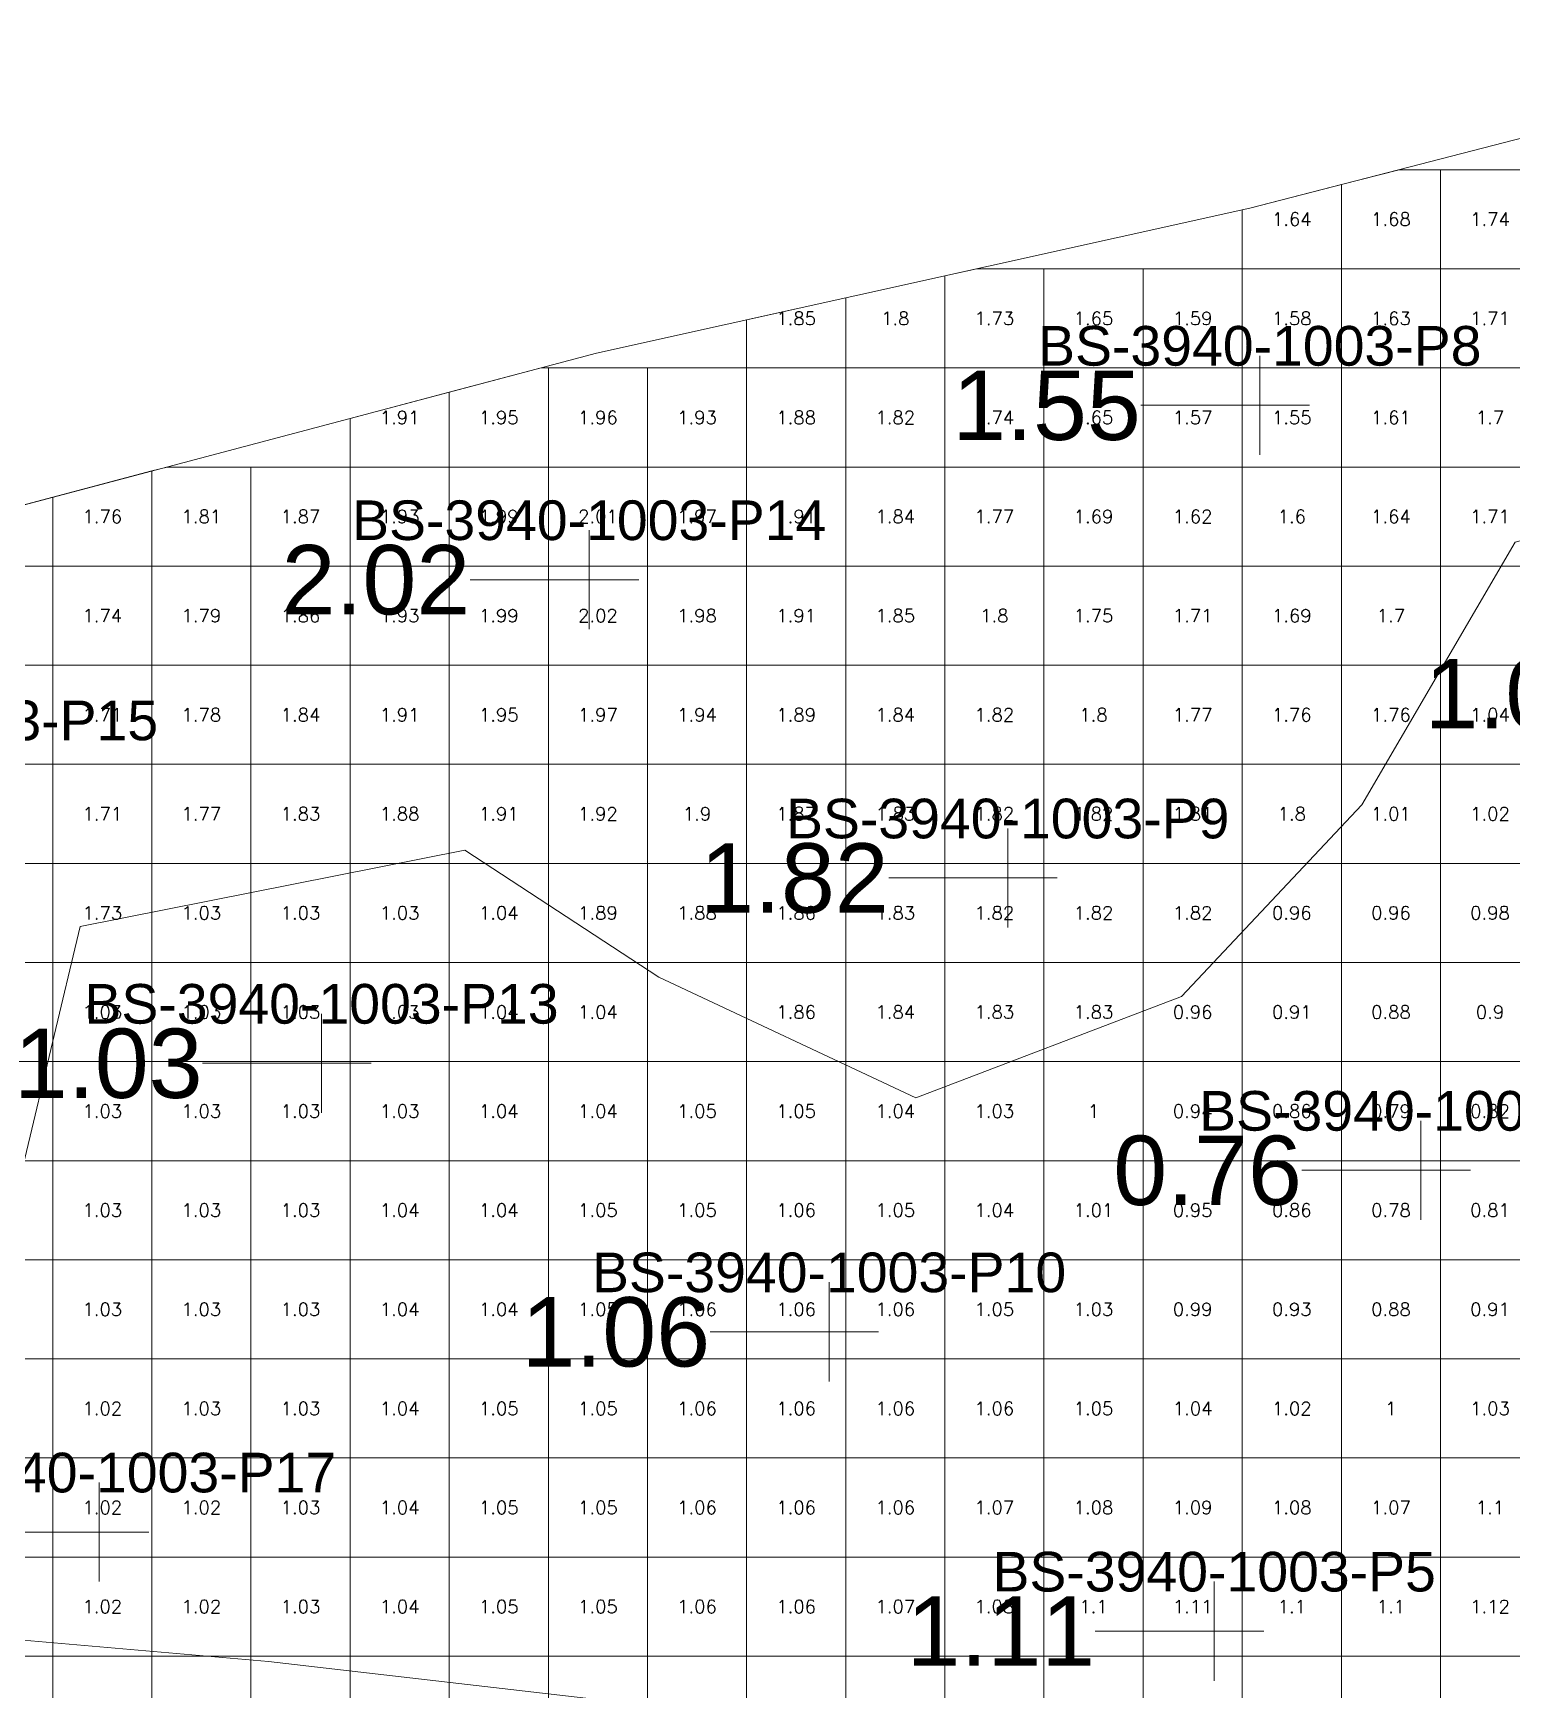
# Model space of a CAD drawing. Header units: inches. Extents: x 470001 to 470123, y 4349638 to 4349734.
# Drawn here: x 470048.66 to 470063.58, y 4349663.73 to 4349680.45 of the extents above; entities that cross this region are included whole.
import ezdxf
from ezdxf.enums import TextEntityAlignment as Align

# ---------------------------------------------------------------- set-up
doc = ezdxf.new("R2010")
doc.units = ezdxf.units.IN
doc.header["$MEASUREMENT"] = 0
for name, color, linetype, lineweight in [('点', 7, 'Continuous', 0), ('爆区方格网', 7, 'Continuous', 0), ('线条', 7, 'Continuous', 0), ('钻孔', 7, 'Continuous', 0)]:
    doc.layers.add(name, color=color, linetype=linetype, lineweight=lineweight)
doc.styles.add('3dmine_textStyle_1', font='txt.shx', dxfattribs={"height": 1, "bigfont": 'gbcbig.shx'})
doc.styles.add('3dmine_textStyle_2', font='arial.ttf', dxfattribs={"height": 1})

msp = doc.modelspace()

# ---------------------------------------------------------------- hatches: boundary and pattern name
at = {"layer": '钻孔', "linetype": 'Continuous', "lineweight": 0, "true_color": 0xff0000, "extrusion": (0, 1, 0)}
for points in [[(-470062.033, 3930.1), (-470061.033, 3930.1), (-470061.033, 3941.1), (-470062.033, 3941.1)], [(-470055.268, 3930.16), (-470054.268, 3930.16), (-470054.268, 3941.16), (-470055.268, 3941.16)], [(-470059.49, 3930.2), (-470058.49, 3930.2), (-470058.49, 3941.2), (-470059.49, 3941.2)]]:
    msp.add_hatch(color=1, dxfattribs=at).paths.add_polyline_path(points, flags=0)
at = {"layer": '钻孔', "linetype": 'Continuous', "lineweight": 0, "true_color": 0x0000ff, "extrusion": (0, 1, 0)}
for points in [[(-470052.568, 3930.29), (-470051.568, 3930.29), (-470051.568, 3941.29), (-470052.568, 3941.29)], [(-470057.688, 3930.19), (-470056.688, 3930.19), (-470056.688, 3941.19), (-470057.688, 3941.19)], [(-470050.324, 3930.23), (-470049.324, 3930.23), (-470049.324, 3941.23), (-470050.324, 3941.23)], [(-470061.573, 3929.98), (-470060.573, 3929.98), (-470060.573, 3940.98), (-470061.573, 3940.98)]]:
    msp.add_hatch(color=5, dxfattribs=at).paths.add_polyline_path(points, flags=0)
at = {"layer": '钻孔', "linetype": 'Continuous', "lineweight": 0, "true_color": 0x00ffff, "extrusion": (0, 1, 0)}
msp.add_hatch(color=4, dxfattribs=at).paths.add_polyline_path([(-470063.658, 3929.97), (-470062.658, 3929.97), (-470062.658, 3940.97), (-470063.658, 3940.97)], flags=0)

# ---------------------------------------------------------------- linework, layer by layer
at = {"color": 1, "linetype": 'Continuous', "lineweight": 0, "true_color": 0xff0000, "elevation": 1971.02}
for points in [[(470048.575, 4349669.089), (470049.134, 4349671.432), (470053.013, 4349672.199), (470054.969, 4349670.918), (470057.564, 4349669.703), (470060.242, 4349670.725), (470062.064, 4349672.658), (470063.61, 4349675.309), (470068.58, 4349676.606), (470070.374, 4349678.209), (470067.779, 4349680.445), (470060.932, 4349678.679), (470054.343, 4349677.216), (470047.349, 4349675.362)], [(470048.386, 4349659.836), (470053.816, 4349660.878), (470056.568, 4349661.174), (470059.568, 4349661.496), (470058.789, 4349663.063), (470056.068, 4349663.433), (470051.034, 4349664.014), (470045.693, 4349664.477)]]:
    msp.add_lwpolyline(points, dxfattribs=at)
at = {"color": 5, "linetype": 'Continuous', "lineweight": 0, "true_color": 0x0000ff, "elevation": 3940.486}
msp.add_lwpolyline([(470059.568, 4349661.496), (470058.789, 4349663.063), (470056.068, 4349663.433), (470051.034, 4349664.014), (470045.693, 4349664.477), (470048.575, 4349669.089), (470049.134, 4349671.432), (470053.013, 4349672.199), (470054.969, 4349670.918), (470057.564, 4349669.703), (470060.242, 4349670.725), (470062.064, 4349672.658), (470063.61, 4349675.309), (470068.58, 4349676.606), (470071.461, 4349674.934), (470071.544, 4349671.081), (470069.538, 4349665.982), (470066.788, 4349662.272), (470059.568, 4349661.496), (470059.568, 4349661.496)], dxfattribs=at)
at = {"layer": '点', "color": 138, "linetype": 'Continuous', "lineweight": 0, "true_color": 0x004c4c}
for points, elevation in [([(470061.033, 4349676.19), (470061.033, 4349677.19)], 3941.1), ([(470061.533, 4349676.69), (470060.533, 4349676.69)], 3941.1), ([(470054.268, 4349674.43), (470054.268, 4349675.43)], 3941.16), ([(470054.768, 4349674.93), (470053.768, 4349674.93)], 3941.16), ([(470058.49, 4349671.42), (470058.49, 4349672.42)], 3941.2), ([(470058.99, 4349671.92), (470057.99, 4349671.92)], 3941.2), ([(470051.568, 4349669.55), (470051.568, 4349670.55)], 3941.29), ([(470052.068, 4349670.05), (470051.068, 4349670.05)], 3941.29), ([(470062.658, 4349668.47), (470062.658, 4349669.47)], 3940.97), ([(470063.158, 4349668.97), (470062.158, 4349668.97)], 3940.97), ([(470056.688, 4349666.84), (470056.688, 4349667.84)], 3941.19), ([(470057.188, 4349667.34), (470056.188, 4349667.34)], 3941.19), ([(470049.324, 4349664.82), (470049.324, 4349665.82)], 3941.23), ([(470049.824, 4349665.32), (470048.824, 4349665.32)], 3941.23), ([(470060.573, 4349663.82), (470060.573, 4349664.82)], 3940.98), ([(470061.073, 4349664.32), (470060.073, 4349664.32)], 3940.98)]:
    msp.add_lwpolyline(points, dxfattribs=dict(at, elevation=elevation))
at = {"layer": '爆区方格网', "color": 1, "linetype": 'Continuous', "lineweight": 0, "true_color": 0xff0000, "elevation": 3941.2}
for points in [[(470062.856, 4349678.067), (470061.856, 4349678.067), (470061.856, 4349678.917), (470062.439, 4349679.067), (470062.856, 4349679.067), (470062.856, 4349678.067)], [(470063.856, 4349678.067), (470062.856, 4349678.067), (470062.856, 4349679.067), (470063.856, 4349679.067), (470063.856, 4349678.067)], [(470061.856, 4349678.067), (470060.856, 4349678.067), (470060.856, 4349678.662), (470060.932, 4349678.679), (470061.856, 4349678.917), (470061.856, 4349678.067)], [(470057.856, 4349677.067), (470056.856, 4349677.067), (470056.856, 4349677.774), (470057.856, 4349677.996), (470057.856, 4349677.067)], [(470058.856, 4349677.067), (470057.856, 4349677.067), (470057.856, 4349677.996), (470058.179, 4349678.067), (470058.856, 4349678.067), (470058.856, 4349677.067)], [(470059.856, 4349677.067), (470058.856, 4349677.067), (470058.856, 4349678.067), (470059.856, 4349678.067), (470059.856, 4349677.067)], [(470060.856, 4349677.067), (470059.856, 4349677.067), (470059.856, 4349678.067), (470060.856, 4349678.067), (470060.856, 4349677.067)], [(470061.856, 4349677.067), (470060.856, 4349677.067), (470060.856, 4349678.067), (470061.856, 4349678.067), (470061.856, 4349677.067)], [(470062.856, 4349677.067), (470061.856, 4349677.067), (470061.856, 4349678.067), (470062.856, 4349678.067), (470062.856, 4349677.067)], [(470063.856, 4349677.067), (470062.856, 4349677.067), (470062.856, 4349678.067), (470063.856, 4349678.067), (470063.856, 4349677.067)], [(470056.856, 4349677.067), (470055.856, 4349677.067), (470055.856, 4349677.552), (470056.856, 4349677.774), (470056.856, 4349677.067)], [(470053.856, 4349676.067), (470052.856, 4349676.067), (470052.856, 4349676.822), (470053.783, 4349677.067), (470053.856, 4349677.067), (470053.856, 4349676.067)], [(470054.856, 4349676.067), (470053.856, 4349676.067), (470053.856, 4349677.067), (470054.856, 4349677.067), (470054.856, 4349676.067)], [(470055.856, 4349676.067), (470054.856, 4349676.067), (470054.856, 4349677.067), (470055.856, 4349677.067), (470055.856, 4349676.067)], [(470056.856, 4349676.067), (470055.856, 4349676.067), (470055.856, 4349677.067), (470056.856, 4349677.067), (470056.856, 4349676.067)], [(470057.856, 4349676.067), (470056.856, 4349676.067), (470056.856, 4349677.067), (470057.856, 4349677.067), (470057.856, 4349676.067)], [(470058.856, 4349676.067), (470057.856, 4349676.067), (470057.856, 4349677.067), (470058.856, 4349677.067), (470058.856, 4349676.067)], [(470059.856, 4349676.067), (470058.856, 4349676.067), (470058.856, 4349677.067), (470059.856, 4349677.067), (470059.856, 4349676.067)], [(470060.856, 4349676.067), (470059.856, 4349676.067), (470059.856, 4349677.067), (470060.856, 4349677.067), (470060.856, 4349676.067)], [(470061.856, 4349676.067), (470060.856, 4349676.067), (470060.856, 4349677.067), (470061.856, 4349677.067), (470061.856, 4349676.067)], [(470062.856, 4349676.067), (470061.856, 4349676.067), (470061.856, 4349677.067), (470062.856, 4349677.067), (470062.856, 4349676.067)], [(470063.856, 4349676.067), (470062.856, 4349676.067), (470062.856, 4349677.067), (470063.856, 4349677.067), (470063.856, 4349676.067)], [(470052.856, 4349676.067), (470051.856, 4349676.067), (470051.856, 4349676.557), (470052.856, 4349676.822), (470052.856, 4349676.067)], [(470049.856, 4349675.067), (470048.856, 4349675.067), (470048.856, 4349675.762), (470049.856, 4349676.027), (470049.856, 4349675.067)], [(470050.856, 4349675.067), (470049.856, 4349675.067), (470049.856, 4349676.027), (470050.01, 4349676.067), (470050.856, 4349676.067), (470050.856, 4349675.067)], [(470051.856, 4349675.067), (470050.856, 4349675.067), (470050.856, 4349676.067), (470051.856, 4349676.067), (470051.856, 4349675.067)], [(470052.856, 4349675.067), (470051.856, 4349675.067), (470051.856, 4349676.067), (470052.856, 4349676.067), (470052.856, 4349675.067)], [(470053.856, 4349675.067), (470052.856, 4349675.067), (470052.856, 4349676.067), (470053.856, 4349676.067), (470053.856, 4349675.067)], [(470054.856, 4349675.067), (470053.856, 4349675.067), (470053.856, 4349676.067), (470054.856, 4349676.067), (470054.856, 4349675.067)], [(470055.856, 4349675.067), (470054.856, 4349675.067), (470054.856, 4349676.067), (470055.856, 4349676.067), (470055.856, 4349675.067)], [(470056.856, 4349675.067), (470055.856, 4349675.067), (470055.856, 4349676.067), (470056.856, 4349676.067), (470056.856, 4349675.067)], [(470057.856, 4349675.067), (470056.856, 4349675.067), (470056.856, 4349676.067), (470057.856, 4349676.067), (470057.856, 4349675.067)], [(470058.856, 4349675.067), (470057.856, 4349675.067), (470057.856, 4349676.067), (470058.856, 4349676.067), (470058.856, 4349675.067)], [(470059.856, 4349675.067), (470058.856, 4349675.067), (470058.856, 4349676.067), (470059.856, 4349676.067), (470059.856, 4349675.067)], [(470060.856, 4349675.067), (470059.856, 4349675.067), (470059.856, 4349676.067), (470060.856, 4349676.067), (470060.856, 4349675.067)], [(470061.856, 4349675.067), (470060.856, 4349675.067), (470060.856, 4349676.067), (470061.856, 4349676.067), (470061.856, 4349675.067)], [(470062.856, 4349675.067), (470061.856, 4349675.067), (470061.856, 4349676.067), (470062.856, 4349676.067), (470062.856, 4349675.067)], [(470063.856, 4349675.067), (470062.856, 4349675.067), (470062.856, 4349676.067), (470063.856, 4349676.067), (470063.856, 4349675.067)], [(470048.856, 4349675.067), (470047.856, 4349675.067), (470047.856, 4349675.497), (470048.856, 4349675.762), (470048.856, 4349675.067)], [(470048.856, 4349674.067), (470047.856, 4349674.067), (470047.856, 4349675.067), (470048.856, 4349675.067), (470048.856, 4349674.067)], [(470049.856, 4349674.067), (470048.856, 4349674.067), (470048.856, 4349675.067), (470049.856, 4349675.067), (470049.856, 4349674.067)], [(470050.856, 4349674.067), (470049.856, 4349674.067), (470049.856, 4349675.067), (470050.856, 4349675.067), (470050.856, 4349674.067)], [(470051.856, 4349674.067), (470050.856, 4349674.067), (470050.856, 4349675.067), (470051.856, 4349675.067), (470051.856, 4349674.067)], [(470052.856, 4349674.067), (470051.856, 4349674.067), (470051.856, 4349675.067), (470052.856, 4349675.067), (470052.856, 4349674.067)], [(470053.856, 4349674.067), (470052.856, 4349674.067), (470052.856, 4349675.067), (470053.856, 4349675.067), (470053.856, 4349674.067)], [(470054.856, 4349674.067), (470053.856, 4349674.067), (470053.856, 4349675.067), (470054.856, 4349675.067), (470054.856, 4349674.067)], [(470055.856, 4349674.067), (470054.856, 4349674.067), (470054.856, 4349675.067), (470055.856, 4349675.067), (470055.856, 4349674.067)], [(470056.856, 4349674.067), (470055.856, 4349674.067), (470055.856, 4349675.067), (470056.856, 4349675.067), (470056.856, 4349674.067)], [(470057.856, 4349674.067), (470056.856, 4349674.067), (470056.856, 4349675.067), (470057.856, 4349675.067), (470057.856, 4349674.067)], [(470058.856, 4349674.067), (470057.856, 4349674.067), (470057.856, 4349675.067), (470058.856, 4349675.067), (470058.856, 4349674.067)], [(470059.856, 4349674.067), (470058.856, 4349674.067), (470058.856, 4349675.067), (470059.856, 4349675.067), (470059.856, 4349674.067)], [(470060.856, 4349674.067), (470059.856, 4349674.067), (470059.856, 4349675.067), (470060.856, 4349675.067), (470060.856, 4349674.067)], [(470061.856, 4349674.067), (470060.856, 4349674.067), (470060.856, 4349675.067), (470061.856, 4349675.067), (470061.856, 4349674.067)], [(470062.856, 4349674.067), (470061.856, 4349674.067), (470061.856, 4349675.067), (470062.856, 4349675.067), (470062.856, 4349674.067)], [(470048.856, 4349673.067), (470047.856, 4349673.067), (470047.856, 4349674.067), (470048.856, 4349674.067), (470048.856, 4349673.067)], [(470049.856, 4349673.067), (470048.856, 4349673.067), (470048.856, 4349674.067), (470049.856, 4349674.067), (470049.856, 4349673.067)], [(470050.856, 4349673.067), (470049.856, 4349673.067), (470049.856, 4349674.067), (470050.856, 4349674.067), (470050.856, 4349673.067)], [(470051.856, 4349673.067), (470050.856, 4349673.067), (470050.856, 4349674.067), (470051.856, 4349674.067), (470051.856, 4349673.067)], [(470052.856, 4349673.067), (470051.856, 4349673.067), (470051.856, 4349674.067), (470052.856, 4349674.067), (470052.856, 4349673.067)], [(470053.856, 4349673.067), (470052.856, 4349673.067), (470052.856, 4349674.067), (470053.856, 4349674.067), (470053.856, 4349673.067)], [(470054.856, 4349673.067), (470053.856, 4349673.067), (470053.856, 4349674.067), (470054.856, 4349674.067), (470054.856, 4349673.067)], [(470055.856, 4349673.067), (470054.856, 4349673.067), (470054.856, 4349674.067), (470055.856, 4349674.067), (470055.856, 4349673.067)], [(470056.856, 4349673.067), (470055.856, 4349673.067), (470055.856, 4349674.067), (470056.856, 4349674.067), (470056.856, 4349673.067)], [(470057.856, 4349673.067), (470056.856, 4349673.067), (470056.856, 4349674.067), (470057.856, 4349674.067), (470057.856, 4349673.067)], [(470058.856, 4349673.067), (470057.856, 4349673.067), (470057.856, 4349674.067), (470058.856, 4349674.067), (470058.856, 4349673.067)], [(470059.856, 4349673.067), (470058.856, 4349673.067), (470058.856, 4349674.067), (470059.856, 4349674.067), (470059.856, 4349673.067)], [(470060.856, 4349673.067), (470059.856, 4349673.067), (470059.856, 4349674.067), (470060.856, 4349674.067), (470060.856, 4349673.067)], [(470061.856, 4349673.067), (470060.856, 4349673.067), (470060.856, 4349674.067), (470061.856, 4349674.067), (470061.856, 4349673.067)], [(470062.856, 4349673.067), (470061.856, 4349673.067), (470061.856, 4349674.067), (470062.856, 4349674.067), (470062.856, 4349673.067)], [(470048.856, 4349672.067), (470047.856, 4349672.067), (470047.856, 4349673.067), (470048.856, 4349673.067), (470048.856, 4349672.067)], [(470049.856, 4349672.067), (470048.856, 4349672.067), (470048.856, 4349673.067), (470049.856, 4349673.067), (470049.856, 4349672.067)], [(470050.856, 4349672.067), (470049.856, 4349672.067), (470049.856, 4349673.067), (470050.856, 4349673.067), (470050.856, 4349672.067)], [(470051.856, 4349672.067), (470050.856, 4349672.067), (470050.856, 4349673.067), (470051.856, 4349673.067), (470051.856, 4349672.067)], [(470052.856, 4349672.067), (470051.856, 4349672.067), (470051.856, 4349673.067), (470052.856, 4349673.067), (470052.856, 4349672.067)], [(470053.856, 4349672.067), (470052.856, 4349672.067), (470052.856, 4349673.067), (470053.856, 4349673.067), (470053.856, 4349672.067)], [(470054.856, 4349672.067), (470053.856, 4349672.067), (470053.856, 4349673.067), (470054.856, 4349673.067), (470054.856, 4349672.067)], [(470055.856, 4349672.067), (470054.856, 4349672.067), (470054.856, 4349673.067), (470055.856, 4349673.067), (470055.856, 4349672.067)], [(470056.856, 4349672.067), (470055.856, 4349672.067), (470055.856, 4349673.067), (470056.856, 4349673.067), (470056.856, 4349672.067)], [(470057.856, 4349672.067), (470056.856, 4349672.067), (470056.856, 4349673.067), (470057.856, 4349673.067), (470057.856, 4349672.067)], [(470058.856, 4349672.067), (470057.856, 4349672.067), (470057.856, 4349673.067), (470058.856, 4349673.067), (470058.856, 4349672.067)], [(470059.856, 4349672.067), (470058.856, 4349672.067), (470058.856, 4349673.067), (470059.856, 4349673.067), (470059.856, 4349672.067)], [(470060.856, 4349672.067), (470059.856, 4349672.067), (470059.856, 4349673.067), (470060.856, 4349673.067), (470060.856, 4349672.067)], [(470061.856, 4349672.067), (470060.856, 4349672.067), (470060.856, 4349673.067), (470061.856, 4349673.067), (470061.856, 4349672.067)], [(470048.856, 4349671.067), (470047.856, 4349671.067), (470047.856, 4349672.067), (470048.856, 4349672.067), (470048.856, 4349671.067)], [(470049.856, 4349671.067), (470048.856, 4349671.067), (470048.856, 4349672.067), (470049.856, 4349672.067), (470049.856, 4349671.067)], [(470054.856, 4349671.067), (470053.856, 4349671.067), (470053.856, 4349672.067), (470054.856, 4349672.067), (470054.856, 4349671.067)], [(470055.856, 4349671.067), (470054.856, 4349671.067), (470054.856, 4349672.067), (470055.856, 4349672.067), (470055.856, 4349671.067)], [(470056.856, 4349671.067), (470055.856, 4349671.067), (470055.856, 4349672.067), (470056.856, 4349672.067), (470056.856, 4349671.067)], [(470057.856, 4349671.067), (470056.856, 4349671.067), (470056.856, 4349672.067), (470057.856, 4349672.067), (470057.856, 4349671.067)], [(470058.856, 4349671.067), (470057.856, 4349671.067), (470057.856, 4349672.067), (470058.856, 4349672.067), (470058.856, 4349671.067)], [(470059.856, 4349671.067), (470058.856, 4349671.067), (470058.856, 4349672.067), (470059.856, 4349672.067), (470059.856, 4349671.067)], [(470060.856, 4349671.067), (470059.856, 4349671.067), (470059.856, 4349672.067), (470060.856, 4349672.067), (470060.856, 4349671.067)], [(470048.856, 4349670.067), (470047.856, 4349670.067), (470047.856, 4349671.067), (470048.856, 4349671.067), (470048.856, 4349670.067)], [(470056.856, 4349670.067), (470055.856, 4349670.067), (470055.856, 4349671.067), (470056.856, 4349671.067), (470056.856, 4349670.067)], [(470057.856, 4349670.067), (470056.856, 4349670.067), (470056.856, 4349671.067), (470057.856, 4349671.067), (470057.856, 4349670.067)], [(470058.856, 4349670.067), (470057.856, 4349670.067), (470057.856, 4349671.067), (470058.856, 4349671.067), (470058.856, 4349670.067)], [(470059.856, 4349670.067), (470058.856, 4349670.067), (470058.856, 4349671.067), (470059.856, 4349671.067), (470059.856, 4349670.067)], [(470048.856, 4349669.067), (470048.562, 4349669.067), (470048.575, 4349669.089), (470048.562, 4349669.067), (470047.856, 4349669.067), (470047.856, 4349670.067), (470048.856, 4349670.067), (470048.856, 4349669.067)], [(470048.856, 4349663.067), (470047.856, 4349663.067), (470047.856, 4349664.067), (470048.856, 4349664.067), (470048.856, 4349663.067)], [(470049.856, 4349663.067), (470048.856, 4349663.067), (470048.856, 4349664.067), (470049.856, 4349664.067), (470049.856, 4349663.067)], [(470050.856, 4349663.067), (470049.856, 4349663.067), (470049.856, 4349664.067), (470050.856, 4349664.067), (470050.856, 4349663.067)], [(470051.856, 4349663.067), (470050.856, 4349663.067), (470050.856, 4349664.067), (470051.856, 4349664.067), (470051.856, 4349663.067)], [(470052.856, 4349663.067), (470051.856, 4349663.067), (470051.856, 4349664.067), (470052.856, 4349664.067), (470052.856, 4349663.067)], [(470053.856, 4349663.067), (470052.856, 4349663.067), (470052.856, 4349664.067), (470053.856, 4349664.067), (470053.856, 4349663.067)], [(470054.856, 4349663.067), (470053.856, 4349663.067), (470053.856, 4349664.067), (470054.856, 4349664.067), (470054.856, 4349663.067)]]:
    msp.add_lwpolyline(points, dxfattribs=at)
at = {"layer": '爆区方格网', "color": 5, "linetype": 'Continuous', "lineweight": 0, "true_color": 0x0000ff, "elevation": 3941.06}
for points in [[(470063.856, 4349673.067), (470062.856, 4349673.067), (470062.856, 4349674.067), (470063.856, 4349674.067), (470063.856, 4349673.067)], [(470062.856, 4349672.067), (470061.856, 4349672.067), (470061.856, 4349673.067), (470062.856, 4349673.067), (470062.856, 4349672.067)], [(470063.856, 4349672.067), (470062.856, 4349672.067), (470062.856, 4349673.067), (470063.856, 4349673.067), (470063.856, 4349672.067)], [(470050.856, 4349671.067), (470049.856, 4349671.067), (470049.856, 4349672.067), (470050.856, 4349672.067), (470050.856, 4349671.067)], [(470051.856, 4349671.067), (470050.856, 4349671.067), (470050.856, 4349672.067), (470051.856, 4349672.067), (470051.856, 4349671.067)], [(470052.856, 4349671.067), (470051.856, 4349671.067), (470051.856, 4349672.067), (470052.856, 4349672.067), (470052.856, 4349671.067)], [(470053.856, 4349671.067), (470052.856, 4349671.067), (470052.856, 4349672.067), (470053.856, 4349672.067), (470053.856, 4349671.067)], [(470061.856, 4349671.067), (470060.856, 4349671.067), (470060.856, 4349672.067), (470061.856, 4349672.067), (470061.856, 4349671.067)], [(470062.856, 4349671.067), (470061.856, 4349671.067), (470061.856, 4349672.067), (470062.856, 4349672.067), (470062.856, 4349671.067)], [(470063.856, 4349671.067), (470062.856, 4349671.067), (470062.856, 4349672.067), (470063.856, 4349672.067), (470063.856, 4349671.067)], [(470049.856, 4349670.067), (470048.856, 4349670.067), (470048.856, 4349671.067), (470049.856, 4349671.067), (470049.856, 4349670.067)], [(470050.856, 4349670.067), (470049.856, 4349670.067), (470049.856, 4349671.067), (470050.856, 4349671.067), (470050.856, 4349670.067)], [(470051.856, 4349670.067), (470050.856, 4349670.067), (470050.856, 4349671.067), (470051.856, 4349671.067), (470051.856, 4349670.067)], [(470052.856, 4349670.067), (470051.856, 4349670.067), (470051.856, 4349671.067), (470052.856, 4349671.067), (470052.856, 4349670.067)], [(470053.856, 4349670.067), (470052.856, 4349670.067), (470052.856, 4349671.067), (470053.856, 4349671.067), (470053.856, 4349670.067)], [(470054.856, 4349670.067), (470053.856, 4349670.067), (470053.856, 4349671.067), (470054.856, 4349671.067), (470054.856, 4349670.067)], [(470060.856, 4349670.067), (470059.856, 4349670.067), (470059.856, 4349671.067), (470060.856, 4349671.067), (470060.856, 4349670.067)], [(470061.856, 4349670.067), (470060.856, 4349670.067), (470060.856, 4349671.067), (470061.856, 4349671.067), (470061.856, 4349670.067)], [(470062.856, 4349670.067), (470061.856, 4349670.067), (470061.856, 4349671.067), (470062.856, 4349671.067), (470062.856, 4349670.067)], [(470063.856, 4349670.067), (470062.856, 4349670.067), (470062.856, 4349671.067), (470063.856, 4349671.067), (470063.856, 4349670.067)], [(470049.856, 4349669.067), (470048.856, 4349669.067), (470048.856, 4349670.067), (470049.856, 4349670.067), (470049.856, 4349669.067)], [(470050.856, 4349669.067), (470049.856, 4349669.067), (470049.856, 4349670.067), (470050.856, 4349670.067), (470050.856, 4349669.067)], [(470051.856, 4349669.067), (470050.856, 4349669.067), (470050.856, 4349670.067), (470051.856, 4349670.067), (470051.856, 4349669.067)], [(470052.856, 4349669.067), (470051.856, 4349669.067), (470051.856, 4349670.067), (470052.856, 4349670.067), (470052.856, 4349669.067)], [(470053.856, 4349669.067), (470052.856, 4349669.067), (470052.856, 4349670.067), (470053.856, 4349670.067), (470053.856, 4349669.067)], [(470054.856, 4349669.067), (470053.856, 4349669.067), (470053.856, 4349670.067), (470054.856, 4349670.067), (470054.856, 4349669.067)], [(470055.856, 4349669.067), (470054.856, 4349669.067), (470054.856, 4349670.067), (470055.856, 4349670.067), (470055.856, 4349669.067)], [(470056.856, 4349669.067), (470055.856, 4349669.067), (470055.856, 4349670.067), (470056.856, 4349670.067), (470056.856, 4349669.067)], [(470057.856, 4349669.067), (470056.856, 4349669.067), (470056.856, 4349670.067), (470057.856, 4349670.067), (470057.856, 4349669.067)], [(470058.856, 4349669.067), (470057.856, 4349669.067), (470057.856, 4349670.067), (470058.856, 4349670.067), (470058.856, 4349669.067)], [(470059.856, 4349669.067), (470058.856, 4349669.067), (470058.856, 4349670.067), (470059.856, 4349670.067), (470059.856, 4349669.067)], [(470060.856, 4349669.067), (470059.856, 4349669.067), (470059.856, 4349670.067), (470060.856, 4349670.067), (470060.856, 4349669.067)], [(470061.856, 4349669.067), (470060.856, 4349669.067), (470060.856, 4349670.067), (470061.856, 4349670.067), (470061.856, 4349669.067)], [(470062.856, 4349669.067), (470061.856, 4349669.067), (470061.856, 4349670.067), (470062.856, 4349670.067), (470062.856, 4349669.067)], [(470063.856, 4349669.067), (470062.856, 4349669.067), (470062.856, 4349670.067), (470063.856, 4349670.067), (470063.856, 4349669.067)], [(470048.856, 4349668.067), (470047.942, 4349668.067), (470048.562, 4349669.067), (470048.856, 4349669.067), (470048.856, 4349668.067)], [(470049.856, 4349668.067), (470048.856, 4349668.067), (470048.856, 4349669.067), (470049.856, 4349669.067), (470049.856, 4349668.067)], [(470050.856, 4349668.067), (470049.856, 4349668.067), (470049.856, 4349669.067), (470050.856, 4349669.067), (470050.856, 4349668.067)], [(470051.856, 4349668.067), (470050.856, 4349668.067), (470050.856, 4349669.067), (470051.856, 4349669.067), (470051.856, 4349668.067)], [(470052.856, 4349668.067), (470051.856, 4349668.067), (470051.856, 4349669.067), (470052.856, 4349669.067), (470052.856, 4349668.067)], [(470053.856, 4349668.067), (470052.856, 4349668.067), (470052.856, 4349669.067), (470053.856, 4349669.067), (470053.856, 4349668.067)], [(470054.856, 4349668.067), (470053.856, 4349668.067), (470053.856, 4349669.067), (470054.856, 4349669.067), (470054.856, 4349668.067)], [(470055.856, 4349668.067), (470054.856, 4349668.067), (470054.856, 4349669.067), (470055.856, 4349669.067), (470055.856, 4349668.067)], [(470056.856, 4349668.067), (470055.856, 4349668.067), (470055.856, 4349669.067), (470056.856, 4349669.067), (470056.856, 4349668.067)], [(470057.856, 4349668.067), (470056.856, 4349668.067), (470056.856, 4349669.067), (470057.856, 4349669.067), (470057.856, 4349668.067)], [(470058.856, 4349668.067), (470057.856, 4349668.067), (470057.856, 4349669.067), (470058.856, 4349669.067), (470058.856, 4349668.067)], [(470059.856, 4349668.067), (470058.856, 4349668.067), (470058.856, 4349669.067), (470059.856, 4349669.067), (470059.856, 4349668.067)], [(470060.856, 4349668.067), (470059.856, 4349668.067), (470059.856, 4349669.067), (470060.856, 4349669.067), (470060.856, 4349668.067)], [(470061.856, 4349668.067), (470060.856, 4349668.067), (470060.856, 4349669.067), (470061.856, 4349669.067), (470061.856, 4349668.067)], [(470062.856, 4349668.067), (470061.856, 4349668.067), (470061.856, 4349669.067), (470062.856, 4349669.067), (470062.856, 4349668.067)], [(470063.856, 4349668.067), (470062.856, 4349668.067), (470062.856, 4349669.067), (470063.856, 4349669.067), (470063.856, 4349668.067)], [(470048.856, 4349667.067), (470047.856, 4349667.067), (470047.856, 4349667.93), (470047.942, 4349668.067), (470048.856, 4349668.067), (470048.856, 4349667.067)], [(470049.856, 4349667.067), (470048.856, 4349667.067), (470048.856, 4349668.067), (470049.856, 4349668.067), (470049.856, 4349667.067)], [(470050.856, 4349667.067), (470049.856, 4349667.067), (470049.856, 4349668.067), (470050.856, 4349668.067), (470050.856, 4349667.067)], [(470051.856, 4349667.067), (470050.856, 4349667.067), (470050.856, 4349668.067), (470051.856, 4349668.067), (470051.856, 4349667.067)], [(470052.856, 4349667.067), (470051.856, 4349667.067), (470051.856, 4349668.067), (470052.856, 4349668.067), (470052.856, 4349667.067)], [(470053.856, 4349667.067), (470052.856, 4349667.067), (470052.856, 4349668.067), (470053.856, 4349668.067), (470053.856, 4349667.067)], [(470054.856, 4349667.067), (470053.856, 4349667.067), (470053.856, 4349668.067), (470054.856, 4349668.067), (470054.856, 4349667.067)], [(470055.856, 4349667.067), (470054.856, 4349667.067), (470054.856, 4349668.067), (470055.856, 4349668.067), (470055.856, 4349667.067)], [(470056.856, 4349667.067), (470055.856, 4349667.067), (470055.856, 4349668.067), (470056.856, 4349668.067), (470056.856, 4349667.067)], [(470057.856, 4349667.067), (470056.856, 4349667.067), (470056.856, 4349668.067), (470057.856, 4349668.067), (470057.856, 4349667.067)], [(470058.856, 4349667.067), (470057.856, 4349667.067), (470057.856, 4349668.067), (470058.856, 4349668.067), (470058.856, 4349667.067)], [(470059.856, 4349667.067), (470058.856, 4349667.067), (470058.856, 4349668.067), (470059.856, 4349668.067), (470059.856, 4349667.067)], [(470060.856, 4349667.067), (470059.856, 4349667.067), (470059.856, 4349668.067), (470060.856, 4349668.067), (470060.856, 4349667.067)], [(470061.856, 4349667.067), (470060.856, 4349667.067), (470060.856, 4349668.067), (470061.856, 4349668.067), (470061.856, 4349667.067)], [(470062.856, 4349667.067), (470061.856, 4349667.067), (470061.856, 4349668.067), (470062.856, 4349668.067), (470062.856, 4349667.067)], [(470063.856, 4349667.067), (470062.856, 4349667.067), (470062.856, 4349668.067), (470063.856, 4349668.067), (470063.856, 4349667.067)], [(470048.856, 4349666.067), (470047.856, 4349666.067), (470047.856, 4349667.067), (470048.856, 4349667.067), (470048.856, 4349666.067)], [(470049.856, 4349666.067), (470048.856, 4349666.067), (470048.856, 4349667.067), (470049.856, 4349667.067), (470049.856, 4349666.067)], [(470050.856, 4349666.067), (470049.856, 4349666.067), (470049.856, 4349667.067), (470050.856, 4349667.067), (470050.856, 4349666.067)], [(470051.856, 4349666.067), (470050.856, 4349666.067), (470050.856, 4349667.067), (470051.856, 4349667.067), (470051.856, 4349666.067)], [(470052.856, 4349666.067), (470051.856, 4349666.067), (470051.856, 4349667.067), (470052.856, 4349667.067), (470052.856, 4349666.067)], [(470053.856, 4349666.067), (470052.856, 4349666.067), (470052.856, 4349667.067), (470053.856, 4349667.067), (470053.856, 4349666.067)], [(470054.856, 4349666.067), (470053.856, 4349666.067), (470053.856, 4349667.067), (470054.856, 4349667.067), (470054.856, 4349666.067)], [(470055.856, 4349666.067), (470054.856, 4349666.067), (470054.856, 4349667.067), (470055.856, 4349667.067), (470055.856, 4349666.067)], [(470056.856, 4349666.067), (470055.856, 4349666.067), (470055.856, 4349667.067), (470056.856, 4349667.067), (470056.856, 4349666.067)], [(470057.856, 4349666.067), (470056.856, 4349666.067), (470056.856, 4349667.067), (470057.856, 4349667.067), (470057.856, 4349666.067)], [(470058.856, 4349666.067), (470057.856, 4349666.067), (470057.856, 4349667.067), (470058.856, 4349667.067), (470058.856, 4349666.067)], [(470059.856, 4349666.067), (470058.856, 4349666.067), (470058.856, 4349667.067), (470059.856, 4349667.067), (470059.856, 4349666.067)], [(470060.856, 4349666.067), (470059.856, 4349666.067), (470059.856, 4349667.067), (470060.856, 4349667.067), (470060.856, 4349666.067)], [(470061.856, 4349666.067), (470060.856, 4349666.067), (470060.856, 4349667.067), (470061.856, 4349667.067), (470061.856, 4349666.067)], [(470062.856, 4349666.067), (470061.856, 4349666.067), (470061.856, 4349667.067), (470062.856, 4349667.067), (470062.856, 4349666.067)], [(470063.856, 4349666.067), (470062.856, 4349666.067), (470062.856, 4349667.067), (470063.856, 4349667.067), (470063.856, 4349666.067)], [(470048.856, 4349665.067), (470047.856, 4349665.067), (470047.856, 4349666.067), (470048.856, 4349666.067), (470048.856, 4349665.067)], [(470049.856, 4349665.067), (470048.856, 4349665.067), (470048.856, 4349666.067), (470049.856, 4349666.067), (470049.856, 4349665.067)], [(470050.856, 4349665.067), (470049.856, 4349665.067), (470049.856, 4349666.067), (470050.856, 4349666.067), (470050.856, 4349665.067)], [(470051.856, 4349665.067), (470050.856, 4349665.067), (470050.856, 4349666.067), (470051.856, 4349666.067), (470051.856, 4349665.067)], [(470052.856, 4349665.067), (470051.856, 4349665.067), (470051.856, 4349666.067), (470052.856, 4349666.067), (470052.856, 4349665.067)], [(470053.856, 4349665.067), (470052.856, 4349665.067), (470052.856, 4349666.067), (470053.856, 4349666.067), (470053.856, 4349665.067)], [(470054.856, 4349665.067), (470053.856, 4349665.067), (470053.856, 4349666.067), (470054.856, 4349666.067), (470054.856, 4349665.067)], [(470055.856, 4349665.067), (470054.856, 4349665.067), (470054.856, 4349666.067), (470055.856, 4349666.067), (470055.856, 4349665.067)], [(470056.856, 4349665.067), (470055.856, 4349665.067), (470055.856, 4349666.067), (470056.856, 4349666.067), (470056.856, 4349665.067)], [(470057.856, 4349665.067), (470056.856, 4349665.067), (470056.856, 4349666.067), (470057.856, 4349666.067), (470057.856, 4349665.067)], [(470058.856, 4349665.067), (470057.856, 4349665.067), (470057.856, 4349666.067), (470058.856, 4349666.067), (470058.856, 4349665.067)], [(470059.856, 4349665.067), (470058.856, 4349665.067), (470058.856, 4349666.067), (470059.856, 4349666.067), (470059.856, 4349665.067)], [(470060.856, 4349665.067), (470059.856, 4349665.067), (470059.856, 4349666.067), (470060.856, 4349666.067), (470060.856, 4349665.067)], [(470061.856, 4349665.067), (470060.856, 4349665.067), (470060.856, 4349666.067), (470061.856, 4349666.067), (470061.856, 4349665.067)], [(470062.856, 4349665.067), (470061.856, 4349665.067), (470061.856, 4349666.067), (470062.856, 4349666.067), (470062.856, 4349665.067)], [(470063.856, 4349665.067), (470062.856, 4349665.067), (470062.856, 4349666.067), (470063.856, 4349666.067), (470063.856, 4349665.067)], [(470048.856, 4349664.067), (470047.856, 4349664.067), (470047.856, 4349665.067), (470048.856, 4349665.067), (470048.856, 4349664.067)], [(470049.856, 4349664.067), (470048.856, 4349664.067), (470048.856, 4349665.067), (470049.856, 4349665.067), (470049.856, 4349664.067)], [(470050.856, 4349664.067), (470049.856, 4349664.067), (470049.856, 4349665.067), (470050.856, 4349665.067), (470050.856, 4349664.067)], [(470051.856, 4349664.067), (470050.856, 4349664.067), (470050.856, 4349665.067), (470051.856, 4349665.067), (470051.856, 4349664.067)], [(470052.856, 4349664.067), (470051.856, 4349664.067), (470051.856, 4349665.067), (470052.856, 4349665.067), (470052.856, 4349664.067)], [(470053.856, 4349664.067), (470052.856, 4349664.067), (470052.856, 4349665.067), (470053.856, 4349665.067), (470053.856, 4349664.067)], [(470054.856, 4349664.067), (470053.856, 4349664.067), (470053.856, 4349665.067), (470054.856, 4349665.067), (470054.856, 4349664.067)], [(470055.856, 4349664.067), (470054.856, 4349664.067), (470054.856, 4349665.067), (470055.856, 4349665.067), (470055.856, 4349664.067)], [(470056.856, 4349664.067), (470055.856, 4349664.067), (470055.856, 4349665.067), (470056.856, 4349665.067), (470056.856, 4349664.067)], [(470057.856, 4349664.067), (470056.856, 4349664.067), (470056.856, 4349665.067), (470057.856, 4349665.067), (470057.856, 4349664.067)], [(470058.856, 4349664.067), (470057.856, 4349664.067), (470057.856, 4349665.067), (470058.856, 4349665.067), (470058.856, 4349664.067)], [(470059.856, 4349664.067), (470058.856, 4349664.067), (470058.856, 4349665.067), (470059.856, 4349665.067), (470059.856, 4349664.067)], [(470060.856, 4349664.067), (470059.856, 4349664.067), (470059.856, 4349665.067), (470060.856, 4349665.067), (470060.856, 4349664.067)], [(470061.856, 4349664.067), (470060.856, 4349664.067), (470060.856, 4349665.067), (470061.856, 4349665.067), (470061.856, 4349664.067)], [(470062.856, 4349664.067), (470061.856, 4349664.067), (470061.856, 4349665.067), (470062.856, 4349665.067), (470062.856, 4349664.067)], [(470063.856, 4349664.067), (470062.856, 4349664.067), (470062.856, 4349665.067), (470063.856, 4349665.067), (470063.856, 4349664.067)], [(470056.856, 4349663.067), (470055.856, 4349663.067), (470055.856, 4349664.067), (470056.856, 4349664.067), (470056.856, 4349663.067)], [(470057.856, 4349663.067), (470056.856, 4349663.067), (470056.856, 4349664.067), (470057.856, 4349664.067), (470057.856, 4349663.067)], [(470058.856, 4349663.067), (470057.856, 4349663.067), (470057.856, 4349664.067), (470058.856, 4349664.067), (470058.856, 4349663.067)], [(470059.856, 4349663.067), (470058.856, 4349663.067), (470058.856, 4349664.067), (470059.856, 4349664.067), (470059.856, 4349663.067)], [(470060.856, 4349663.067), (470059.856, 4349663.067), (470059.856, 4349664.067), (470060.856, 4349664.067), (470060.856, 4349663.067)], [(470061.856, 4349663.067), (470060.856, 4349663.067), (470060.856, 4349664.067), (470061.856, 4349664.067), (470061.856, 4349663.067)], [(470062.856, 4349663.067), (470061.856, 4349663.067), (470061.856, 4349664.067), (470062.856, 4349664.067), (470062.856, 4349663.067)], [(470063.856, 4349663.067), (470062.856, 4349663.067), (470062.856, 4349664.067), (470063.856, 4349664.067), (470063.856, 4349663.067)]]:
    msp.add_lwpolyline(points, dxfattribs=at)
at = {"layer": '线条', "color": 138, "linetype": 'Continuous', "lineweight": 0, "true_color": 0x004c4c}
for points, elevation in [([(470061.033, 4349676.69), (470061.033, 4349676.69), (470061.033, 4349676.69)], 3941.1), ([(470054.268, 4349674.93), (470054.268, 4349674.93), (470054.268, 4349674.93)], 3941.16), ([(470058.49, 4349671.92), (470058.49, 4349671.92), (470058.49, 4349671.92)], 3941.2), ([(470051.568, 4349670.05), (470051.568, 4349670.05), (470051.568, 4349670.05)], 3941.29), ([(470062.658, 4349668.97), (470062.658, 4349668.97), (470062.658, 4349668.97)], 3940.97), ([(470056.688, 4349667.34), (470056.688, 4349667.34), (470056.688, 4349667.34)], 3941.19), ([(470049.324, 4349665.32), (470049.324, 4349665.32), (470049.324, 4349665.32)], 3941.23), ([(470060.573, 4349664.32), (470060.573, 4349664.32), (470060.573, 4349664.32)], 3940.98)]:
    msp.add_lwpolyline(points, dxfattribs=dict(at, elevation=elevation))
at = {"layer": '钻孔', "color": 1, "linetype": 'Continuous', "lineweight": 0, "true_color": 0xff0000}
for points, elevation in [([(470061.033, 4349676.69), (470059.833, 4349676.69)], 3941.1), ([(470061.033, 4349676.69), (470059.833, 4349676.69)], 3930.1), ([(470054.268, 4349674.93), (470053.068, 4349674.93)], 3941.16), ([(470054.268, 4349674.93), (470053.068, 4349674.93)], 3930.16), ([(470058.49, 4349671.92), (470057.29, 4349671.92)], 3941.2), ([(470058.49, 4349671.92), (470057.29, 4349671.92)], 3930.2)]:
    msp.add_lwpolyline(points, dxfattribs=dict(at, elevation=elevation))
at = {"layer": '钻孔', "color": 5, "linetype": 'Continuous', "lineweight": 0, "true_color": 0x0000ff}
for points, elevation in [([(470051.568, 4349670.05), (470050.368, 4349670.05)], 3941.29), ([(470051.568, 4349670.05), (470050.368, 4349670.05)], 3930.29), ([(470056.688, 4349667.34), (470055.488, 4349667.34)], 3941.19), ([(470056.688, 4349667.34), (470055.488, 4349667.34)], 3930.19), ([(470049.324, 4349665.32), (470048.124, 4349665.32)], 3941.23), ([(470049.324, 4349665.32), (470048.124, 4349665.32)], 3930.23), ([(470060.573, 4349664.32), (470059.373, 4349664.32)], 3940.98), ([(470060.573, 4349664.32), (470059.373, 4349664.32)], 3929.98)]:
    msp.add_lwpolyline(points, dxfattribs=dict(at, elevation=elevation))
at = {"layer": '钻孔', "color": 4, "linetype": 'Continuous', "lineweight": 0, "true_color": 0x00ffff}
for elevation in [3940.97, 3929.97]:
    msp.add_lwpolyline([(470062.658, 4349668.97), (470061.458, 4349668.97)], dxfattribs=dict(at, elevation=elevation))

# ---------------------------------------------------------------- texts
at = {"color": 1, "linetype": 'Continuous', "lineweight": 0, "true_color": 0xff0000, "style": '3dmine_textStyle_1'}
for s, p in [('1.64', (470061.356, 4349678.567, 3941.2)), ('1.68', (470062.356, 4349678.567, 3941.2)), ('1.74', (470063.356, 4349678.567, 3941.2)), ('1.85', (470056.356, 4349677.567, 3941.2)), ('1.8', (470057.356, 4349677.567, 3941.2)), ('1.73', (470058.356, 4349677.567, 3941.2)), ('1.65', (470059.356, 4349677.567, 3941.2)), ('1.59', (470060.356, 4349677.567, 3941.2)), ('1.58', (470061.356, 4349677.567, 3941.2)), ('1.63', (470062.356, 4349677.567, 3941.2)), ('1.71', (470063.356, 4349677.567, 3941.2)), ('1.91', (470052.356, 4349676.567, 3941.2)), ('1.95', (470053.356, 4349676.567, 3941.2)), ('1.96', (470054.356, 4349676.567, 3941.2)), ('1.93', (470055.356, 4349676.567, 3941.2)), ('1.88', (470056.356, 4349676.567, 3941.2)), ('1.82', (470057.356, 4349676.567, 3941.2)), ('1.74', (470058.356, 4349676.567, 3941.2)), ('1.65', (470059.356, 4349676.567, 3941.2)), ('1.57', (470060.356, 4349676.567, 3941.2)), ('1.55', (470061.356, 4349676.567, 3941.2)), ('1.61', (470062.356, 4349676.567, 3941.2)), ('1.7', (470063.356, 4349676.567, 3941.2)), ('1.76', (470049.356, 4349675.567, 3941.2)), ('1.81', (470050.356, 4349675.567, 3941.2)), ('1.87', (470051.356, 4349675.567, 3941.2)), ('1.93', (470052.356, 4349675.567, 3941.2)), ('1.99', (470053.356, 4349675.567, 3941.2)), ('2.01', (470054.356, 4349675.567, 3941.2)), ('1.97', (470055.356, 4349675.567, 3941.2)), ('1.91', (470056.356, 4349675.567, 3941.2)), ('1.84', (470057.356, 4349675.567, 3941.2)), ('1.77', (470058.356, 4349675.567, 3941.2)), ('1.69', (470059.356, 4349675.567, 3941.2)), ('1.62', (470060.356, 4349675.567, 3941.2)), ('1.6', (470061.356, 4349675.567, 3941.2)), ('1.64', (470062.356, 4349675.567, 3941.2)), ('1.71', (470063.356, 4349675.567, 3941.2)), ('1.74', (470049.356, 4349674.567, 3941.2)), ('1.79', (470050.356, 4349674.567, 3941.2)), ('1.86', (470051.356, 4349674.567, 3941.2)), ('1.93', (470052.356, 4349674.567, 3941.2)), ('1.99', (470053.356, 4349674.567, 3941.2)), ('2.02', (470054.356, 4349674.567, 3941.2)), ('1.98', (470055.356, 4349674.567, 3941.2)), ('1.91', (470056.356, 4349674.567, 3941.2)), ('1.85', (470057.356, 4349674.567, 3941.2)), ('1.8', (470058.356, 4349674.567, 3941.2)), ('1.75', (470059.356, 4349674.567, 3941.2)), ('1.71', (470060.356, 4349674.567, 3941.2)), ('1.69', (470061.356, 4349674.567, 3941.2)), ('1.7', (470062.356, 4349674.567, 3941.2)), ('1.71', (470049.356, 4349673.567, 3941.2)), ('1.78', (470050.356, 4349673.567, 3941.2)), ('1.84', (470051.356, 4349673.567, 3941.2)), ('1.91', (470052.356, 4349673.567, 3941.2)), ('1.95', (470053.356, 4349673.567, 3941.2)), ('1.97', (470054.356, 4349673.567, 3941.2)), ('1.94', (470055.356, 4349673.567, 3941.2)), ('1.89', (470056.356, 4349673.567, 3941.2)), ('1.84', (470057.356, 4349673.567, 3941.2)), ('1.82', (470058.356, 4349673.567, 3941.2)), ('1.8', (470059.356, 4349673.567, 3941.2)), ('1.77', (470060.356, 4349673.567, 3941.2)), ('1.76', (470061.356, 4349673.567, 3941.2)), ('1.76', (470062.356, 4349673.567, 3941.2)), ('1.71', (470049.356, 4349672.567, 3941.2)), ('1.77', (470050.356, 4349672.567, 3941.2)), ('1.83', (470051.356, 4349672.567, 3941.2)), ('1.88', (470052.356, 4349672.567, 3941.2)), ('1.91', (470053.356, 4349672.567, 3941.2)), ('1.92', (470054.356, 4349672.567, 3941.2)), ('1.9', (470055.356, 4349672.567, 3941.2)), ('1.87', (470056.356, 4349672.567, 3941.2)), ('1.83', (470057.356, 4349672.567, 3941.2)), ('1.82', (470058.356, 4349672.567, 3941.2)), ('1.82', (470059.356, 4349672.567, 3941.2)), ('1.81', (470060.356, 4349672.567, 3941.2)), ('1.8', (470061.356, 4349672.567, 3941.2)), ('1.73', (470049.356, 4349671.567, 3941.2)), ('1.89', (470054.356, 4349671.567, 3941.2)), ('1.88', (470055.356, 4349671.567, 3941.2)), ('1.86', (470056.356, 4349671.567, 3941.2)), ('1.83', (470057.356, 4349671.567, 3941.2)), ('1.82', (470058.356, 4349671.567, 3941.2)), ('1.82', (470059.356, 4349671.567, 3941.2)), ('1.82', (470060.356, 4349671.567, 3941.2)), ('1.86', (470056.356, 4349670.567, 3941.2)), ('1.84', (470057.356, 4349670.567, 3941.2)), ('1.83', (470058.356, 4349670.567, 3941.2)), ('1.83', (470059.356, 4349670.567, 3941.2))]:
    msp.add_text(s, height=0.1333, dxfattribs=at).set_placement(p, align=Align.MIDDLE_CENTER)
at = {"color": 5, "linetype": 'Continuous', "lineweight": 0, "true_color": 0x0000ff, "style": '3dmine_textStyle_1'}
for s, height, p in [('1.04', 0.1333, (470063.356, 4349673.567, 3941.06)), ('1.01', 0.1333, (470062.356, 4349672.567, 3941.06)), ('1.02', 0.1333, (470063.356, 4349672.567, 3941.06)), ('1.03', 0.1333, (470050.356, 4349671.567, 3941.06)), ('1.03', 0.1333, (470051.356, 4349671.567, 3941.06)), ('1.03', 0.1333, (470052.356, 4349671.567, 3941.06)), ('1.04', 0.1333, (470053.356, 4349671.567, 3941.06)), ('0.96', 0.1333, (470061.356, 4349671.567, 3941.06)), ('0.96', 0.1333, (470062.356, 4349671.567, 3941.06)), ('0.98', 0.1333, (470063.356, 4349671.567, 3941.06)), ('1.03', 0.1333, (470049.356, 4349670.567, 3941.06)), ('1.03', 0.1333, (470050.356, 4349670.567, 3941.06)), ('1.03', 0.1333, (470051.356, 4349670.567, 3941.06)), ('1.03', 0.1333, (470052.356, 4349670.567, 3941.06)), ('1.04', 0.1333, (470053.356, 4349670.567, 3941.06)), ('1.04', 0.1333, (470054.356, 4349670.567, 3941.06)), ('0.96', 0.1333, (470060.356, 4349670.567, 3941.06)), ('0.91', 0.1333, (470061.356, 4349670.567, 3941.06)), ('0.88', 0.1333, (470062.356, 4349670.567, 3941.06)), ('0.9', 0.1333, (470063.356, 4349670.567, 3941.06)), ('1.03', 0.1333, (470049.356, 4349669.567, 3941.06)), ('1.03', 0.1333, (470050.356, 4349669.567, 3941.06)), ('1.03', 0.1333, (470051.356, 4349669.567, 3941.06)), ('1.03', 0.1333, (470052.356, 4349669.567, 3941.06)), ('1.04', 0.1333, (470053.356, 4349669.567, 3941.06)), ('1.04', 0.1333, (470054.356, 4349669.567, 3941.06)), ('1.05', 0.1333, (470055.356, 4349669.567, 3941.06)), ('1.05', 0.1333, (470056.356, 4349669.567, 3941.06)), ('1.04', 0.1333, (470057.356, 4349669.567, 3941.06)), ('1.03', 0.1333, (470058.356, 4349669.567, 3941.06)), ('1', 0.133, (470059.356, 4349669.567, 3941.06)), ('0.94', 0.1333, (470060.356, 4349669.567, 3941.06)), ('0.86', 0.1333, (470061.356, 4349669.567, 3941.06)), ('0.79', 0.1333, (470062.356, 4349669.567, 3941.06)), ('0.82', 0.1333, (470063.356, 4349669.567, 3941.06)), ('1.03', 0.1333, (470049.356, 4349668.567, 3941.06)), ('1.03', 0.1333, (470050.356, 4349668.567, 3941.06)), ('1.03', 0.1333, (470051.356, 4349668.567, 3941.06)), ('1.04', 0.1333, (470052.356, 4349668.567, 3941.06)), ('1.04', 0.1333, (470053.356, 4349668.567, 3941.06)), ('1.05', 0.1333, (470054.356, 4349668.567, 3941.06)), ('1.05', 0.1333, (470055.356, 4349668.567, 3941.06)), ('1.06', 0.1333, (470056.356, 4349668.567, 3941.06)), ('1.05', 0.1333, (470057.356, 4349668.567, 3941.06)), ('1.04', 0.1333, (470058.356, 4349668.567, 3941.06)), ('1.01', 0.1333, (470059.356, 4349668.567, 3941.06)), ('0.95', 0.1333, (470060.356, 4349668.567, 3941.06)), ('0.86', 0.1333, (470061.356, 4349668.567, 3941.06)), ('0.78', 0.1333, (470062.356, 4349668.567, 3941.06)), ('0.81', 0.1333, (470063.356, 4349668.567, 3941.06)), ('1.03', 0.1333, (470049.356, 4349667.567, 3941.06)), ('1.03', 0.1333, (470050.356, 4349667.567, 3941.06)), ('1.03', 0.1333, (470051.356, 4349667.567, 3941.06)), ('1.04', 0.1333, (470052.356, 4349667.567, 3941.06)), ('1.04', 0.1333, (470053.356, 4349667.567, 3941.06)), ('1.05', 0.1333, (470054.356, 4349667.567, 3941.06)), ('1.06', 0.1333, (470055.356, 4349667.567, 3941.06)), ('1.06', 0.1333, (470056.356, 4349667.567, 3941.06)), ('1.06', 0.1333, (470057.356, 4349667.567, 3941.06)), ('1.05', 0.1333, (470058.356, 4349667.567, 3941.06)), ('1.03', 0.1333, (470059.356, 4349667.567, 3941.06)), ('0.99', 0.1333, (470060.356, 4349667.567, 3941.06)), ('0.93', 0.1333, (470061.356, 4349667.567, 3941.06)), ('0.88', 0.1333, (470062.356, 4349667.567, 3941.06)), ('0.91', 0.1333, (470063.356, 4349667.567, 3941.06)), ('1.02', 0.1333, (470049.356, 4349666.567, 3941.06)), ('1.03', 0.1333, (470050.356, 4349666.567, 3941.06)), ('1.03', 0.1333, (470051.356, 4349666.567, 3941.06)), ('1.04', 0.1333, (470052.356, 4349666.567, 3941.06)), ('1.05', 0.1333, (470053.356, 4349666.567, 3941.06)), ('1.05', 0.1333, (470054.356, 4349666.567, 3941.06)), ('1.06', 0.1333, (470055.356, 4349666.567, 3941.06)), ('1.06', 0.1333, (470056.356, 4349666.567, 3941.06)), ('1.06', 0.1333, (470057.356, 4349666.567, 3941.06)), ('1.06', 0.1333, (470058.356, 4349666.567, 3941.06)), ('1.05', 0.1333, (470059.356, 4349666.567, 3941.06)), ('1.04', 0.1333, (470060.356, 4349666.567, 3941.06)), ('1.02', 0.1333, (470061.356, 4349666.567, 3941.06)), ('1', 0.133, (470062.356, 4349666.567, 3941.06)), ('1.03', 0.1333, (470063.356, 4349666.567, 3941.06)), ('1.02', 0.1333, (470049.356, 4349665.567, 3941.06)), ('1.02', 0.1333, (470050.356, 4349665.567, 3941.06)), ('1.03', 0.1333, (470051.356, 4349665.567, 3941.06)), ('1.04', 0.1333, (470052.356, 4349665.567, 3941.06)), ('1.05', 0.1333, (470053.356, 4349665.567, 3941.06)), ('1.05', 0.1333, (470054.356, 4349665.567, 3941.06)), ('1.06', 0.1333, (470055.356, 4349665.567, 3941.06)), ('1.06', 0.1333, (470056.356, 4349665.567, 3941.06)), ('1.06', 0.1333, (470057.356, 4349665.567, 3941.06)), ('1.07', 0.1333, (470058.356, 4349665.567, 3941.06)), ('1.08', 0.1333, (470059.356, 4349665.567, 3941.06)), ('1.09', 0.1333, (470060.356, 4349665.567, 3941.06)), ('1.08', 0.1333, (470061.356, 4349665.567, 3941.06)), ('1.07', 0.1333, (470062.356, 4349665.567, 3941.06)), ('1.1', 0.1333, (470063.356, 4349665.567, 3941.06)), ('1.02', 0.1333, (470049.356, 4349664.567, 3941.06)), ('1.02', 0.1333, (470050.356, 4349664.567, 3941.06)), ('1.03', 0.1333, (470051.356, 4349664.567, 3941.06)), ('1.04', 0.1333, (470052.356, 4349664.567, 3941.06)), ('1.05', 0.1333, (470053.356, 4349664.567, 3941.06)), ('1.05', 0.1333, (470054.356, 4349664.567, 3941.06)), ('1.06', 0.1333, (470055.356, 4349664.567, 3941.06)), ('1.06', 0.1333, (470056.356, 4349664.567, 3941.06)), ('1.07', 0.1333, (470057.356, 4349664.567, 3941.06)), ('1.08', 0.1333, (470058.356, 4349664.567, 3941.06)), ('1.1', 0.1333, (470059.356, 4349664.567, 3941.06)), ('1.11', 0.1333, (470060.356, 4349664.567, 3941.06)), ('1.1', 0.1333, (470061.356, 4349664.567, 3941.06)), ('1.1', 0.1333, (470062.356, 4349664.567, 3941.06)), ('1.12', 0.1333, (470063.356, 4349664.567, 3941.06))]:
    msp.add_text(s, height=height, dxfattribs=at).set_placement(p, align=Align.MIDDLE_CENTER)
at = {"layer": '钻孔', "color": 138, "linetype": 'Continuous', "lineweight": 0, "true_color": 0x004c4c, "style": '3dmine_textStyle_2'}
for s, p in [('BS-3940-1003-P8', (470061.033, 4349677.09, 3941.1)), ('BS-3940-1003-P14', (470054.268, 4349675.33, 3941.16)), ('BS-3940-1003-P15', (470047.528, 4349673.31, 3941.25)), ('BS-3940-1003-P9', (470058.49, 4349672.32, 3941.2)), ('BS-3940-1003-P13', (470051.568, 4349670.45, 3941.29)), ('BS-3940-1003-P6', (470062.658, 4349669.37, 3940.97)), ('BS-3940-1003-P10', (470056.688, 4349667.74, 3941.19)), ('BS-3940-1003-P17', (470049.324, 4349665.72, 3941.23)), ('BS-3940-1003-P5', (470060.573, 4349664.72, 3940.98))]:
    msp.add_text(s, height=0.4, dxfattribs=at).set_placement(p, align=Align.CENTER)
at = {"layer": '钻孔', "color": 1, "linetype": 'Continuous', "lineweight": 0, "true_color": 0xff0000, "style": '3dmine_textStyle_2'}
for s, p in [('1.55', (470059.833, 4349676.69, 3935.6)), ('2.02', (470053.068, 4349674.93, 3935.66)), ('1.82', (470057.29, 4349671.92, 3935.7))]:
    msp.add_text(s, height=0.7, dxfattribs=at).set_placement(p, align=Align.MIDDLE_RIGHT)
at = {"layer": '钻孔', "color": 5, "linetype": 'Continuous', "lineweight": 0, "true_color": 0x0000ff, "style": '3dmine_textStyle_2'}
for s, p in [('1.02', (470064.598, 4349673.78, 3935.56)), ('1.03', (470050.368, 4349670.05, 3935.79)), ('1.06', (470055.488, 4349667.34, 3935.69)), ('1.11', (470059.373, 4349664.32, 3935.48))]:
    msp.add_text(s, height=0.7, dxfattribs=at).set_placement(p, align=Align.MIDDLE_RIGHT)
at = {"layer": '钻孔', "color": 4, "linetype": 'Continuous', "lineweight": 0, "true_color": 0x00ffff, "style": '3dmine_textStyle_2'}
msp.add_text('0.76', height=0.7, dxfattribs=at).set_placement((470061.458, 4349668.97, 3935.47), align=Align.MIDDLE_RIGHT)

doc.saveas('drawing.dxf')
